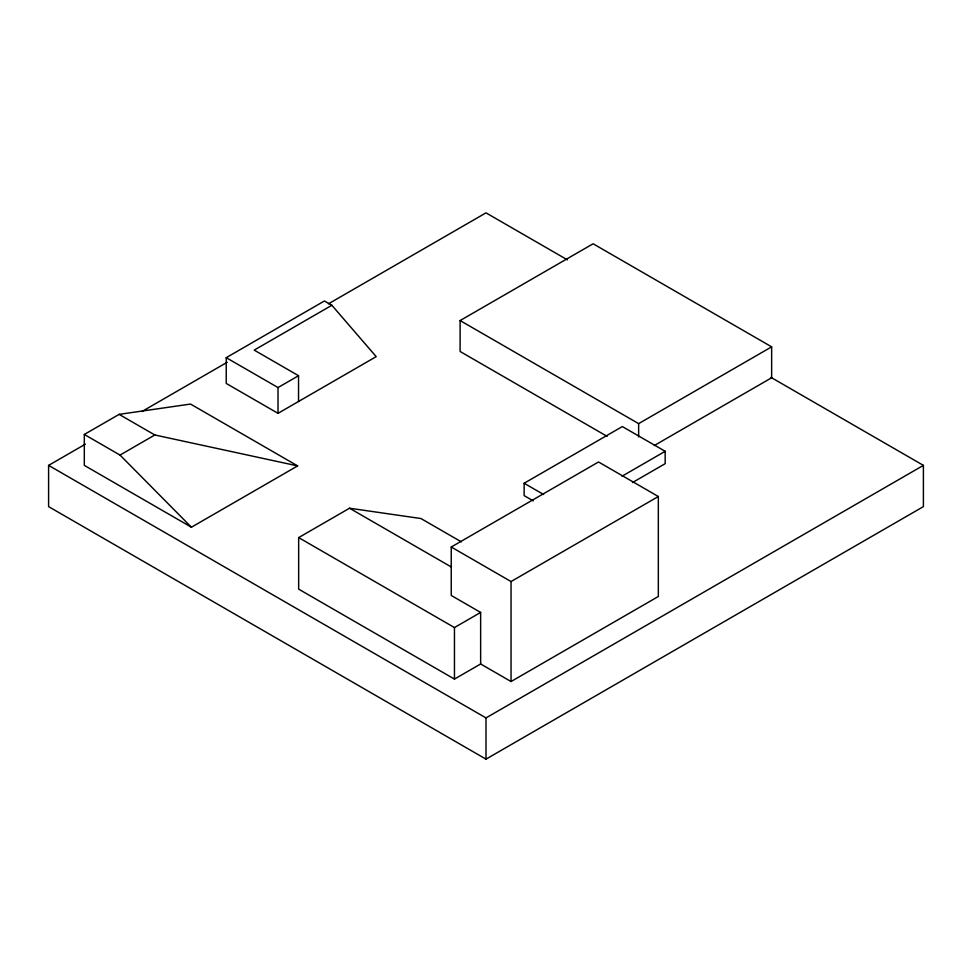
<?xml version="1.0" encoding="UTF-8"?>
<svg xmlns="http://www.w3.org/2000/svg" width="972" height="972" viewBox="0 0 972 972"><rect width="100%" height="100%" fill="white"/><g stroke="black" fill="none" stroke-linecap="round" stroke-linejoin="round"><path stroke-width="1.46" d="M84.309 434.46L119.119 414.364L190.536 404.06L297.651 465.904L191.423 527.225L84.309 465.381L84.309 434.46L120.018 455.078L191.423 527.225M226.233 357.672L324.429 300.98L331.865 305.269L376.2 356.639L278.016 413.331L226.233 383.442L226.233 357.672L278.016 387.561L298.538 375.714L298.538 401.485M771.027 377.415L923.4 465.381L923.4 506.619L486 759.144L48.6 506.619L48.6 465.381L85.378 444.155M141.863 411.545L227.241 362.252M328.378 303.859L486 212.856L567.441 259.876M331.865 305.269L254.202 350.114L298.538 375.714M120.018 455.078L154.827 434.982L297.651 465.904M607.135 436.367L460.108 351.487L460.108 320.566L593.114 243.778L771.647 346.846L771.647 377.768L654.29 445.528M480.642 663.973L480.642 612.433L451.239 595.459L451.239 547.017L598.521 461.979L658.336 496.51L658.336 596.492L511.041 681.53L480.642 663.973L454.459 679.088L298.659 589.141L298.659 537.601L349.543 508.222L420.949 518.538L461.348 541.854M533.227 500.872L524.139 495.623L524.139 483.254L622.335 426.562L665.176 451.3L665.176 463.668L632.505 482.537M460.108 320.566L638.64 423.634L771.647 346.846M622.056 476.207L665.176 451.3M451.239 547.017L511.041 581.548L658.336 496.51M298.659 537.601L454.459 627.56L480.642 612.433M48.6 465.381L486 717.919L923.4 465.381M524.139 483.254L543.615 494.505M349.543 508.222L451.178 566.907M119.119 414.364L154.827 434.982M638.64 423.634L638.64 436.89M511.041 581.548L511.041 681.53M486 717.919L486 759.144M454.459 627.56L454.459 679.088M278.016 387.561L278.016 413.331"/></g></svg>
